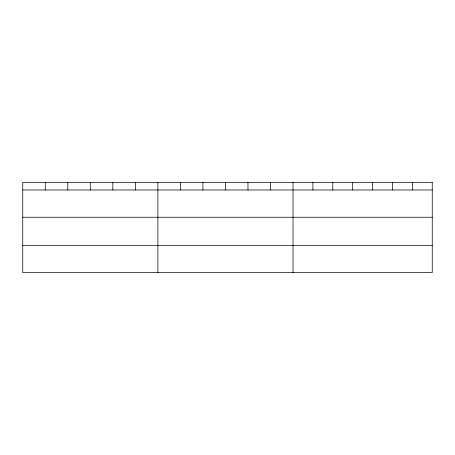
<?xml version="1.0" encoding="UTF-8"?>
<svg xmlns="http://www.w3.org/2000/svg" width="455" height="455" viewBox="0 0 455 455"><rect width="100%" height="100%" fill="white"/><g stroke="black" fill="none" stroke-linecap="round" stroke-linejoin="round"><path stroke-width="0.68" d="M22.75 189.974L432.25 189.974M22.75 217.245L432.25 217.245M22.75 245.342L432.25 245.342M412.361 182.387L412.361 189.974M392.472 182.387L392.472 189.974M372.582 182.387L372.582 189.974M352.688 182.387L352.688 189.974M332.798 182.387L332.798 189.974M312.909 182.387L312.909 189.974M293.02 182.387L293.02 272.613M270.498 182.387L270.498 189.974M247.975 182.387L247.975 189.974M225.452 182.387L225.452 189.974M202.93 182.387L202.93 189.974M180.407 182.387L180.407 189.974M157.885 182.387L157.885 272.613M135.362 182.387L135.362 189.974M112.84 182.387L112.84 189.974M90.318 182.387L90.318 189.974M67.795 182.387L67.795 189.974M45.272 182.387L45.272 189.974M432.25 182.387L22.75 182.387L22.75 272.613L432.25 272.613L432.25 182.387"/></g></svg>
